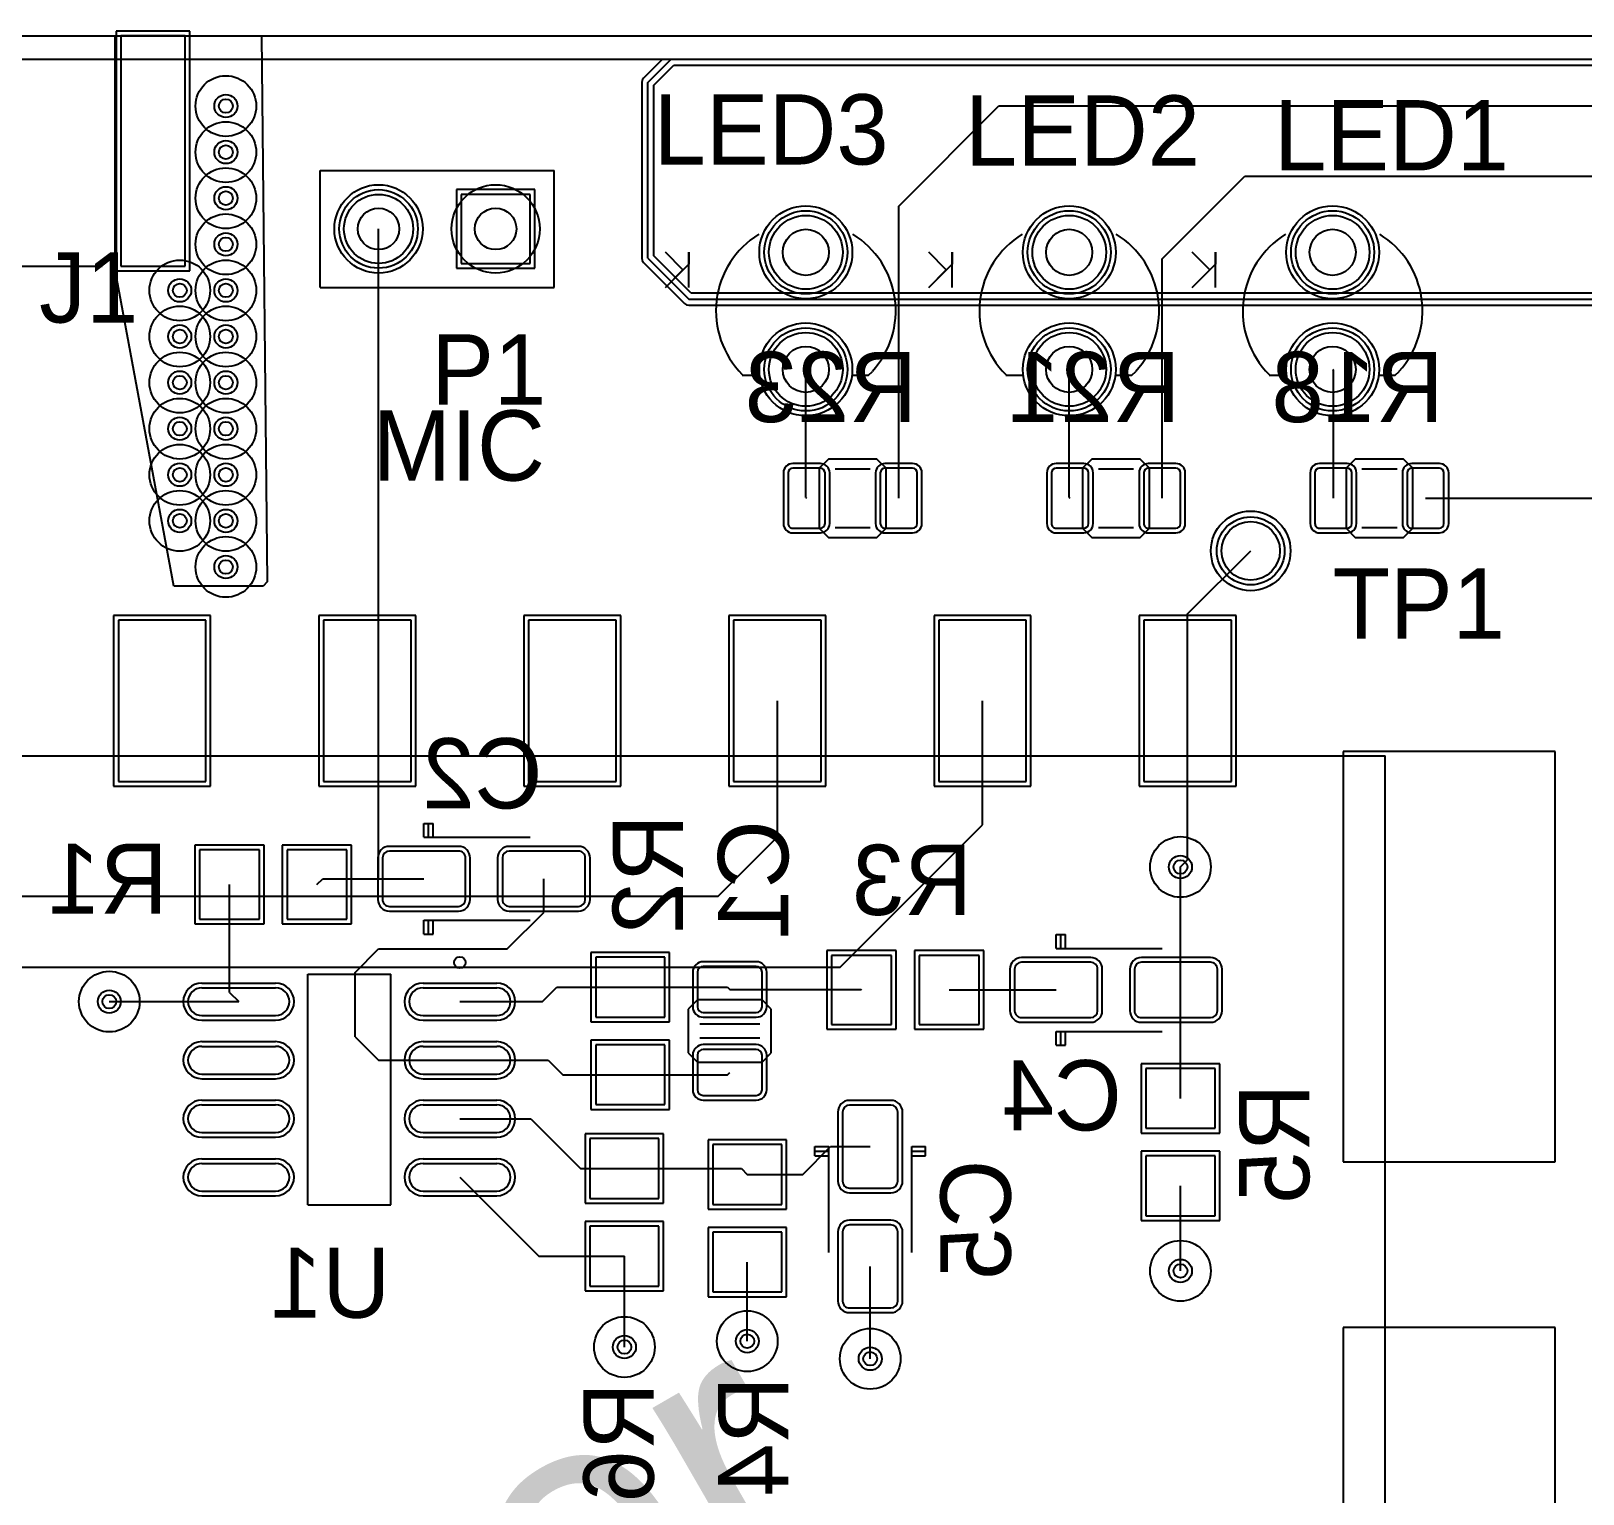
# Model space of a CAD drawing. Header units: millimetres. Extents: x 44.3 to 144.1, y 72.1 to 136.6.
# Drawn here: x 83.77 to 117.45, y 104.89 to 136.63 of the extents above; entities that cross this region are included whole.
import ezdxf

# ---------------------------------------------------------------- set-up
doc = ezdxf.new("R2010")
doc.units = ezdxf.units.MM
for name, color, linetype in [('BottomLayer', 5, 'Continuous'), ('BottomOverlay', 54, 'Continuous'), ('BottomSolder', 6, 'Continuous'), ('InternalPlane1', 76, 'Continuous'), ('InternalPlane2', 16, 'Continuous'), ('PadHoleLayer', 156, 'Continuous'), ('TopLayer', 1, 'Continuous'), ('TopOverlay', 2, 'Continuous'), ('TopSolder', 216, 'Continuous'), ('ViaHoleLayer', 16, 'Continuous')]:
    doc.layers.add(name, color=color, linetype=linetype)

# ---------------------------------------------------------------- blocks, each defined once
blk = doc.blocks.new('ROS_32K145_400L5_V_9')
at = {"layer": 'BottomLayer'}
for p, q in [((-4.95, 0), (-4.95, -5)), ((-3.55, 0), (-4.95, 0)), ((-3.55, -5), (-3.55, 0)), ((3.55, 0), (3.55, -5)), ((4.95, 0), (3.55, 0)), ((4.95, -5), (4.95, 0)), ((-4.95, -5), (-3.55, -5)), ((3.55, -5), (4.95, -5))]:
    blk.add_line(p, q, dxfattribs=at)
at = {"layer": 'BottomSolder'}
for p, q in [((-5.052, 0.102), (-5.052, -5.102)), ((-3.448, 0.102), (-5.052, 0.102)), ((-3.448, -5.102), (-3.448, 0.102)), ((3.448, 0.102), (3.448, -5.102)), ((5.052, 0.102), (3.448, 0.102)), ((5.052, -5.102), (5.052, 0.102)), ((-5.052, -5.102), (-3.448, -5.102)), ((3.448, -5.102), (5.052, -5.102))]:
    blk.add_line(p, q, dxfattribs=at)
at = {"layer": 'TopLayer'}
for p, q in [((-4.95, 0), (-4.95, -5)), ((-3.55, 0), (-4.95, 0)), ((-3.55, -5), (-3.55, 0)), ((-0.5, 0), (-0.5, -5)), ((0.5, 0), (-0.5, 0)), ((0.5, -5), (0.5, 0)), ((3.55, 0), (3.55, -5)), ((4.95, 0), (3.55, 0)), ((4.95, -5), (4.95, 0)), ((-4.95, -5), (-3.55, -5)), ((-0.5, -5), (0.5, -5)), ((3.55, -5), (4.95, -5))]:
    blk.add_line(p, q, dxfattribs=at)
at = {"layer": 'TopOverlay'}
for p, q in [((-3.15, -5), (-0.9, -5)), ((0.9, -5), (3.15, -5))]:
    blk.add_line(p, q, dxfattribs=at)
at = {"layer": 'TopSolder'}
for p, q in [((-5.052, 0.102), (-5.052, -5.102)), ((-3.448, 0.102), (-5.052, 0.102)), ((-3.448, -5.102), (-3.448, 0.102)), ((-0.602, 0.102), (-0.602, -5.102)), ((0.602, 0.102), (-0.602, 0.102)), ((0.602, -5.102), (0.602, 0.102)), ((3.448, 0.102), (3.448, -5.102)), ((5.052, 0.102), (3.448, 0.102)), ((5.052, -5.102), (5.052, 0.102)), ((-5.052, -5.102), (-3.448, -5.102)), ((-0.602, -5.102), (0.602, -5.102)), ((3.448, -5.102), (5.052, -5.102))]:
    blk.add_line(p, q, dxfattribs=at)
blk = doc.blocks.new('T____3___12')
at = {"layer": 'BottomLayer'}
for centre in [(-1.27, 0), (1.27, 0)]:
    blk.add_circle(centre, 0.8, dxfattribs=at)
at = {"layer": 'BottomSolder'}
for centre in [(-1.27, 0), (1.27, 0)]:
    blk.add_circle(centre, 0.902, dxfattribs=at)
at = {"layer": 'InternalPlane1'}
for centre in [(-1.27, 0), (1.27, 0)]:
    blk.add_circle(centre, 1.008, dxfattribs=at)
at = {"layer": 'InternalPlane2'}
blk.add_circle((1.27, 0), 1.008, dxfattribs=at)
at = {"layer": 'PadHoleLayer'}
for centre in [(-1.27, 0), (1.27, 0)]:
    blk.add_circle(centre, 0.5, dxfattribs=at)
at = {"layer": 'TopLayer'}
for centre in [(-1.27, 0), (1.27, 0)]:
    blk.add_circle(centre, 0.8, dxfattribs=at)
at = {"layer": 'TopOverlay'}
for p, q in [((1.397, 1.358), (1.312, 1.443)), ((1.397, 1.016), (1.397, 1.358)), ((1.397, -1.379), (1.397, -1.016)), ((-0.508, -2.54), (-1.27, -2.54)), ((-1.27, -2.54), (-1.016, -2.54)), ((-0.889, -2.667), (-1.27, -3.048)), ((-1.016, -2.54), (-0.508, -3.048)), ((-0.508, -3.048), (-0.889, -2.667))]:
    blk.add_line(p, q, dxfattribs=at)
for start, end in [(47.7264, 148.3925), (211.6075, 315)]:
    blk.add_arc((0, 0), 1.95, start, end, dxfattribs=at)
at = {"layer": 'TopSolder'}
for centre in [(-1.27, 0), (1.27, 0)]:
    blk.add_circle(centre, 0.902, dxfattribs=at)
blk = doc.blocks.new('T____3___13')
at = {"layer": 'BottomLayer'}
for centre in [(-1.27, 0), (1.27, 0)]:
    blk.add_circle(centre, 0.8, dxfattribs=at)
at = {"layer": 'BottomSolder'}
for centre in [(-1.27, 0), (1.27, 0)]:
    blk.add_circle(centre, 0.902, dxfattribs=at)
at = {"layer": 'InternalPlane1'}
for centre in [(-1.27, 0), (1.27, 0)]:
    blk.add_circle(centre, 1.008, dxfattribs=at)
at = {"layer": 'InternalPlane2'}
blk.add_circle((1.27, 0), 1.008, dxfattribs=at)
at = {"layer": 'PadHoleLayer'}
for centre in [(-1.27, 0), (1.27, 0)]:
    blk.add_circle(centre, 0.5, dxfattribs=at)
at = {"layer": 'TopLayer'}
for centre in [(-1.27, 0), (1.27, 0)]:
    blk.add_circle(centre, 0.8, dxfattribs=at)
at = {"layer": 'TopOverlay'}
for p, q in [((1.397, 1.358), (1.312, 1.443)), ((1.397, 1.016), (1.397, 1.358)), ((1.397, -1.379), (1.397, -1.016)), ((-0.508, -2.54), (-1.27, -2.54)), ((-1.27, -2.54), (-1.016, -2.54)), ((-0.889, -2.667), (-1.27, -3.048)), ((-1.016, -2.54), (-0.508, -3.048)), ((-0.508, -3.048), (-0.889, -2.667))]:
    blk.add_line(p, q, dxfattribs=at)
for start, end in [(47.7264, 148.3925), (211.6075, 315)]:
    blk.add_arc((0, 0), 1.95, start, end, dxfattribs=at)
at = {"layer": 'TopSolder'}
for centre in [(-1.27, 0), (1.27, 0)]:
    blk.add_circle(centre, 0.902, dxfattribs=at)
blk = doc.blocks.new('T____3___14')
at = {"layer": 'BottomLayer'}
for centre in [(-1.27, 0), (1.27, 0)]:
    blk.add_circle(centre, 0.8, dxfattribs=at)
at = {"layer": 'BottomSolder'}
for centre in [(-1.27, 0), (1.27, 0)]:
    blk.add_circle(centre, 0.902, dxfattribs=at)
at = {"layer": 'InternalPlane1'}
for centre in [(-1.27, 0), (1.27, 0)]:
    blk.add_circle(centre, 1.008, dxfattribs=at)
at = {"layer": 'InternalPlane2'}
blk.add_circle((1.27, 0), 1.008, dxfattribs=at)
at = {"layer": 'PadHoleLayer'}
for centre in [(-1.27, 0), (1.27, 0)]:
    blk.add_circle(centre, 0.5, dxfattribs=at)
at = {"layer": 'TopLayer'}
for centre in [(-1.27, 0), (1.27, 0)]:
    blk.add_circle(centre, 0.8, dxfattribs=at)
at = {"layer": 'TopOverlay'}
for p, q in [((1.397, 1.358), (1.312, 1.443)), ((1.397, 1.016), (1.397, 1.358)), ((1.397, -1.379), (1.397, -1.016)), ((-0.508, -2.54), (-1.27, -2.54)), ((-1.27, -2.54), (-1.016, -2.54)), ((-0.889, -2.667), (-1.27, -3.048)), ((-1.016, -2.54), (-0.508, -3.048)), ((-0.508, -3.048), (-0.889, -2.667))]:
    blk.add_line(p, q, dxfattribs=at)
for start, end in [(47.7264, 148.3925), (211.6075, 315)]:
    blk.add_arc((0, 0), 1.95, start, end, dxfattribs=at)
at = {"layer": 'TopSolder'}
for centre in [(-1.27, 0), (1.27, 0)]:
    blk.add_circle(centre, 0.902, dxfattribs=at)
blk = doc.blocks.new('HDR1X2_15')
at = {"layer": 'BottomLayer'}
for p, q in [((-0.75, 0.75), (-0.75, -0.75)), ((0.75, 0.75), (-0.75, 0.75)), ((0.75, -0.75), (0.75, 0.75)), ((-0.75, -0.75), (0.75, -0.75))]:
    blk.add_line(p, q, dxfattribs=at)
blk.add_circle((2.54, 0), 0.75, dxfattribs=at)
at = {"layer": 'BottomSolder'}
for p, q in [((-0.852, 0.852), (-0.852, -0.852)), ((0.852, 0.852), (-0.852, 0.852)), ((0.852, -0.852), (0.852, 0.852)), ((-0.852, -0.852), (0.852, -0.852))]:
    blk.add_line(p, q, dxfattribs=at)
blk.add_circle((2.54, 0), 0.852, dxfattribs=at)
at = {"layer": 'InternalPlane1'}
blk.add_circle((2.54, 0), 0.958, dxfattribs=at)
at = {"layer": 'InternalPlane2'}
for centre in [(0, 0), (2.54, 0)]:
    blk.add_circle(centre, 0.958, dxfattribs=at)
at = {"layer": 'PadHoleLayer'}
for centre in [(0, 0), (2.54, 0)]:
    blk.add_circle(centre, 0.45, dxfattribs=at)
at = {"layer": 'TopLayer'}
for p, q in [((-0.75, 0.75), (-0.75, -0.75)), ((0.75, 0.75), (-0.75, 0.75)), ((0.75, -0.75), (0.75, 0.75)), ((-0.75, -0.75), (0.75, -0.75))]:
    blk.add_line(p, q, dxfattribs=at)
blk.add_circle((2.54, 0), 0.75, dxfattribs=at)
at = {"layer": 'TopOverlay'}
for p, q in [((-1.27, 1.27), (-1.27, -1.27)), ((3.81, 1.27), (-1.27, 1.27)), ((3.81, 1.27), (3.81, -1.27)), ((3.81, -1.27), (-1.27, -1.27))]:
    blk.add_line(p, q, dxfattribs=at)
at = {"layer": 'TopSolder'}
for p, q in [((-0.852, 0.852), (-0.852, -0.852)), ((0.852, 0.852), (-0.852, 0.852)), ((0.852, -0.852), (0.852, 0.852)), ((-0.852, -0.852), (0.852, -0.852))]:
    blk.add_line(p, q, dxfattribs=at)
blk.add_circle((2.54, 0), 0.852, dxfattribs=at)
blk = doc.blocks.new('TP_R60_28')
at = {"layer": 'TopLayer'}
blk.add_circle((0, 0), 0.635, dxfattribs=at)
at = {"layer": 'TopOverlay'}
blk.add_circle((0, 0), 0.864, dxfattribs=at)
at = {"layer": 'TopSolder'}
blk.add_circle((0, 0), 0.737, dxfattribs=at)
blk = doc.blocks.new('DRA818_BREAKOUT_31')
at = {"layer": 'TopLayer'}
for p, q in [((-15.075, 12.05), (-15.075, 8.55)), ((-13.175, 12.05), (-15.075, 12.05)), ((-13.175, 8.55), (-13.175, 12.05)), ((-10.625, 12.05), (-10.625, 8.55)), ((-8.725, 12.05), (-10.625, 12.05)), ((-8.725, 8.55), (-8.725, 12.05)), ((-6.175, 12.05), (-6.175, 8.55)), ((-4.275, 12.05), (-6.175, 12.05)), ((-4.275, 8.55), (-4.275, 12.05)), ((-1.725, 12.05), (-1.725, 8.55)), ((0.175, 12.05), (-1.725, 12.05)), ((0.175, 8.55), (0.175, 12.05)), ((2.725, 12.05), (2.725, 8.55)), ((4.625, 12.05), (2.725, 12.05)), ((4.625, 8.55), (4.625, 12.05)), ((7.175, 12.05), (7.175, 8.55)), ((9.075, 12.05), (7.175, 12.05)), ((9.075, 8.55), (9.075, 12.05)), ((11.625, 12.05), (11.625, 8.55)), ((13.525, 12.05), (11.625, 12.05)), ((13.525, 8.55), (13.525, 12.05)), ((-22.1, 9.2), (-22.1, 2.5)), ((-17.5, 9.2), (-22.1, 9.2)), ((-17.5, 2.5), (-17.5, 9.2)), ((-15.075, 8.55), (-13.175, 8.55)), ((-10.625, 8.55), (-8.725, 8.55)), ((-6.175, 8.55), (-4.275, 8.55)), ((-1.725, 8.55), (0.175, 8.55)), ((2.725, 8.55), (4.625, 8.55)), ((7.175, 8.55), (9.075, 8.55)), ((11.625, 8.55), (13.525, 8.55)), ((19.95, 7.449), (16.45, 7.449)), ((16.45, 7.449), (16.45, 5.549)), ((19.95, 5.549), (19.95, 7.449)), ((16.45, 5.549), (19.95, 5.549)), ((19.95, 2.85), (16.45, 2.85)), ((16.45, 2.85), (16.45, 0.95)), ((19.95, 0.95), (19.95, 2.85)), ((-22.1, 2.5), (-17.5, 2.5)), ((16.45, 0.95), (19.95, 0.95)), ((-22.1, -1.1), (-22.1, -10)), ((-17.5, -1.1), (-22.1, -1.1)), ((-17.5, -10), (-17.5, -1.1)), ((19.95, -1.751), (16.45, -1.751)), ((16.45, -1.751), (16.45, -3.651)), ((19.95, -3.651), (19.95, -1.751)), ((16.45, -3.651), (19.95, -3.651)), ((19.95, -6.351), (16.45, -6.351)), ((16.45, -6.351), (16.45, -8.251)), ((19.95, -8.251), (19.95, -6.351)), ((16.45, -8.251), (19.95, -8.251)), ((-15.075, -9.35), (-15.075, -12.85)), ((-13.175, -9.35), (-15.075, -9.35)), ((-13.175, -12.85), (-13.175, -9.35)), ((-10.625, -9.35), (-10.625, -12.85)), ((-8.725, -9.35), (-10.625, -9.35)), ((-8.725, -12.85), (-8.725, -9.35)), ((-6.175, -9.35), (-6.175, -12.85)), ((-4.275, -9.35), (-6.175, -9.35)), ((-4.275, -12.85), (-4.275, -9.35)), ((-1.725, -9.35), (-1.725, -12.85)), ((0.175, -9.35), (-1.725, -9.35)), ((0.175, -12.85), (0.175, -9.35)), ((2.725, -9.35), (2.725, -12.85)), ((4.625, -9.35), (2.725, -9.35)), ((4.625, -12.85), (4.625, -9.35)), ((7.175, -9.35), (7.175, -12.85)), ((9.075, -9.35), (7.175, -9.35)), ((9.075, -12.85), (9.075, -9.35)), ((11.625, -9.35), (11.625, -12.85)), ((13.525, -9.35), (11.625, -9.35)), ((13.525, -12.85), (13.525, -9.35)), ((-22.1, -10), (-17.5, -10)), ((-15.075, -12.85), (-13.175, -12.85)), ((-10.625, -12.85), (-8.725, -12.85)), ((-6.175, -12.85), (-4.275, -12.85)), ((-1.725, -12.85), (0.175, -12.85)), ((2.725, -12.85), (4.625, -12.85)), ((7.175, -12.85), (9.075, -12.85)), ((11.625, -12.85), (13.525, -12.85))]:
    blk.add_line(p, q, dxfattribs=at)
at = {"layer": 'TopOverlay'}
for p, q in [((-18.415, 9.144), (-18.415, -9.906)), ((17.145, 9.144), (-18.415, 9.144)), ((17.145, 9.144), (17.145, -9.906)), ((17.145, -9.906), (-18.415, -9.906))]:
    blk.add_line(p, q, dxfattribs=at)
blk.add_circle((-17.2, 11.6), 0.764, dxfattribs=at)
at = {"layer": 'TopSolder'}
for p, q in [((-15.177, 12.152), (-15.177, 8.448)), ((-13.073, 12.152), (-15.177, 12.152)), ((-13.073, 8.448), (-13.073, 12.152)), ((-10.727, 12.152), (-10.727, 8.448)), ((-8.623, 12.152), (-10.727, 12.152)), ((-8.623, 8.448), (-8.623, 12.152)), ((-6.277, 12.152), (-6.277, 8.448)), ((-4.173, 12.152), (-6.277, 12.152)), ((-4.173, 8.448), (-4.173, 12.152)), ((-1.827, 12.152), (-1.827, 8.448)), ((0.277, 12.152), (-1.827, 12.152)), ((0.277, 8.448), (0.277, 12.152)), ((2.623, 12.152), (2.623, 8.448)), ((4.727, 12.152), (2.623, 12.152)), ((4.727, 8.448), (4.727, 12.152)), ((7.073, 12.152), (7.073, 8.448)), ((9.177, 12.152), (7.073, 12.152)), ((9.177, 8.448), (9.177, 12.152)), ((11.523, 12.152), (11.523, 8.448)), ((13.627, 12.152), (11.523, 12.152)), ((13.627, 8.448), (13.627, 12.152)), ((-15.177, 8.448), (-13.073, 8.448)), ((-10.727, 8.448), (-8.623, 8.448)), ((-6.277, 8.448), (-4.173, 8.448)), ((-1.827, 8.448), (0.277, 8.448)), ((2.623, 8.448), (4.727, 8.448)), ((7.073, 8.448), (9.177, 8.448)), ((11.523, 8.448), (13.627, 8.448)), ((20.052, 7.551), (16.348, 7.551)), ((16.348, 7.551), (16.348, 5.447)), ((20.052, 5.447), (20.052, 7.551)), ((16.348, 5.447), (20.052, 5.447)), ((20.052, 2.952), (16.348, 2.952)), ((16.348, 2.952), (16.348, 0.848)), ((20.052, 0.848), (20.052, 2.952)), ((16.348, 0.848), (20.052, 0.848)), ((20.052, -1.649), (16.348, -1.649)), ((16.348, -1.649), (16.348, -3.753)), ((20.052, -3.753), (20.052, -1.649)), ((16.348, -3.753), (20.052, -3.753)), ((20.052, -6.249), (16.348, -6.249)), ((16.348, -6.249), (16.348, -8.353)), ((20.052, -8.353), (20.052, -6.249)), ((16.348, -8.353), (20.052, -8.353)), ((-15.177, -9.248), (-15.177, -12.952)), ((-13.073, -9.248), (-15.177, -9.248)), ((-13.073, -12.952), (-13.073, -9.248)), ((-10.727, -9.248), (-10.727, -12.952)), ((-8.623, -9.248), (-10.727, -9.248)), ((-8.623, -12.952), (-8.623, -9.248)), ((-6.277, -9.248), (-6.277, -12.952)), ((-4.173, -9.248), (-6.277, -9.248)), ((-4.173, -12.952), (-4.173, -9.248)), ((-1.827, -9.248), (-1.827, -12.952)), ((0.277, -9.248), (-1.827, -9.248)), ((0.277, -12.952), (0.277, -9.248)), ((2.623, -9.248), (2.623, -12.952)), ((4.727, -9.248), (2.623, -9.248)), ((4.727, -12.952), (4.727, -9.248)), ((7.073, -9.248), (7.073, -12.952)), ((9.177, -9.248), (7.073, -9.248)), ((9.177, -12.952), (9.177, -9.248)), ((11.523, -9.248), (11.523, -12.952)), ((13.627, -9.248), (11.523, -9.248)), ((13.627, -12.952), (13.627, -9.248)), ((-15.177, -12.952), (-13.073, -12.952)), ((-10.727, -12.952), (-8.623, -12.952)), ((-6.277, -12.952), (-4.173, -12.952)), ((-1.827, -12.952), (0.277, -12.952)), ((2.623, -12.952), (4.727, -12.952)), ((7.073, -12.952), (9.177, -12.952)), ((11.523, -12.952), (13.627, -12.952))]:
    blk.add_line(p, q, dxfattribs=at)
blk = doc.blocks.new('CAPC2012X135N_B_35')
at = {"layer": 'BottomLayer'}
for p, q in [((-0.525, 0.7), (-1.275, 0.7)), ((-0.475, 0.9), (-0.675, 0.7)), ((-0.675, 0.7), (-0.675, -0.7)), ((0.475, 0.9), (-0.475, 0.9)), ((0.675, 0.7), (0.475, 0.9)), ((1.275, 0.7), (0.525, 0.7)), ((0.675, -0.7), (0.675, 0.7)), ((-1.4, 0.575), (-1.4, -0.575)), ((-0.4, -0.575), (-0.4, 0.575)), ((0.4, 0.575), (0.4, -0.575)), ((1.4, -0.575), (1.4, 0.575)), ((-1.275, -0.7), (-0.525, -0.7)), ((-0.675, -0.7), (-0.475, -0.9)), ((-0.475, -0.9), (0.475, -0.9)), ((0.475, -0.9), (0.675, -0.7)), ((0.525, -0.7), (1.275, -0.7))]:
    blk.add_line(p, q, dxfattribs=at)
for centre, start, end in [((-1.275, 0.575), 90, 180), ((-0.525, 0.575), 0, 90), ((0.525, 0.575), 90, 180), ((1.275, 0.575), 0, 90), ((-1.275, -0.575), 180, 270), ((-0.525, -0.575), 270, 0), ((0.525, -0.575), 180, 270), ((1.275, -0.575), 270, 0)]:
    blk.add_arc(centre, 0.125, start, end, dxfattribs=at)
at = {"layer": 'BottomOverlay'}
for p, q in [((-0.15, 0.651), (-0.15, -0.651)), ((0.15, 0.651), (0.15, -0.651))]:
    blk.add_line(p, q, dxfattribs=at)
at = {"layer": 'BottomSolder'}
for p, q in [((-0.525, 0.802), (-1.275, 0.802)), ((1.275, 0.802), (0.525, 0.802)), ((-1.502, 0.575), (-1.502, -0.575)), ((-0.298, -0.575), (-0.298, 0.575)), ((0.298, 0.575), (0.298, -0.575)), ((1.502, -0.575), (1.502, 0.575)), ((-1.275, -0.802), (-0.525, -0.802)), ((0.525, -0.802), (1.275, -0.802))]:
    blk.add_line(p, q, dxfattribs=at)
for centre, start, end in [((-1.275, 0.575), 90, 180), ((-0.525, 0.575), 0, 90), ((0.525, 0.575), 90, 180), ((1.275, 0.575), 0, 90), ((-1.275, -0.575), 180, 270), ((-0.525, -0.575), 270, 0), ((0.525, -0.575), 180, 270), ((1.275, -0.575), 270, 0)]:
    blk.add_arc(centre, 0.227, start, end, dxfattribs=at)
blk = doc.blocks.new('CAPMP3216X180N_B_36')
at = {"layer": 'BottomLayer'}
for p, q in [((-2.2, 0.45), (-2.2, -0.45)), ((-0.55, 0.6), (-2.05, 0.6)), ((-0.4, -0.45), (-0.4, 0.45)), ((0.4, 0.45), (0.4, -0.45)), ((2.05, 0.6), (0.55, 0.6)), ((2.2, -0.45), (2.2, 0.45)), ((-2.05, -0.6), (-0.55, -0.6)), ((0.55, -0.6), (2.05, -0.6))]:
    blk.add_line(p, q, dxfattribs=at)
for centre, start, end in [((-2.05, 0.45), 90, 180), ((-0.55, 0.45), 360, 90), ((0.55, 0.45), 90, 180), ((2.05, 0.45), 360, 90), ((-2.05, -0.45), 180, 270), ((-0.55, -0.45), 270, 360), ((0.55, -0.45), 180, 270), ((2.05, -0.45), 270, 360)]:
    blk.add_arc(centre, 0.15, start, end, dxfattribs=at)
at = {"layer": 'BottomOverlay'}
for p, q in [((-1.3, 1.2), (-1.1, 1.2)), ((-1.3, 0.9), (-1.3, 1.2)), ((-1.2, 0.9), (-1.2, 1.2)), ((-1.1, 0.9), (-1.1, 1.2)), ((-1.3, 0.9), (1, 0.9)), ((-1.3, -0.9), (1, -0.9)), ((-1.3, -1.2), (-1.3, -0.9)), ((-1.2, -1.2), (-1.2, -0.9)), ((-1.1, -1.2), (-1.1, -0.9)), ((-1.3, -1.2), (-1.1, -1.2))]:
    blk.add_line(p, q, dxfattribs=at)
at = {"layer": 'BottomSolder'}
for p, q in [((-0.55, 0.702), (-2.05, 0.702)), ((2.05, 0.702), (0.55, 0.702)), ((-2.302, 0.45), (-2.302, -0.45)), ((-0.298, -0.45), (-0.298, 0.45)), ((0.298, 0.45), (0.298, -0.45)), ((2.302, -0.45), (2.302, 0.45)), ((-2.05, -0.702), (-0.55, -0.702)), ((0.55, -0.702), (2.05, -0.702))]:
    blk.add_line(p, q, dxfattribs=at)
for centre, start, end in [((-2.05, 0.45), 90, 180), ((-0.55, 0.45), 360, 90), ((0.55, 0.45), 90, 180), ((2.05, 0.45), 360, 90), ((-2.05, -0.45), 180, 270), ((-0.55, -0.45), 270, 360), ((0.55, -0.45), 180, 270), ((2.05, -0.45), 270, 360)]:
    blk.add_arc(centre, 0.252, start, end, dxfattribs=at)
blk = doc.blocks.new('CAPMP3216X180N_B_38')
at = {"layer": 'BottomLayer'}
for p, q in [((-2.2, 0.45), (-2.2, -0.45)), ((-0.55, 0.6), (-2.05, 0.6)), ((-0.4, -0.45), (-0.4, 0.45)), ((0.4, 0.45), (0.4, -0.45)), ((2.05, 0.6), (0.55, 0.6)), ((2.2, -0.45), (2.2, 0.45)), ((-2.05, -0.6), (-0.55, -0.6)), ((0.55, -0.6), (2.05, -0.6))]:
    blk.add_line(p, q, dxfattribs=at)
for centre, start, end in [((-2.05, 0.45), 90, 180), ((-0.55, 0.45), 360, 90), ((0.55, 0.45), 90, 180), ((2.05, 0.45), 360, 90), ((-2.05, -0.45), 180, 270), ((-0.55, -0.45), 270, 360), ((0.55, -0.45), 180, 270), ((2.05, -0.45), 270, 360)]:
    blk.add_arc(centre, 0.15, start, end, dxfattribs=at)
at = {"layer": 'BottomOverlay'}
for p, q in [((-1.3, 1.2), (-1.1, 1.2)), ((-1.3, 0.9), (-1.3, 1.2)), ((-1.2, 0.9), (-1.2, 1.2)), ((-1.1, 0.9), (-1.1, 1.2)), ((-1.3, 0.9), (1, 0.9)), ((-1.3, -0.9), (1, -0.9)), ((-1.3, -1.2), (-1.3, -0.9)), ((-1.2, -1.2), (-1.2, -0.9)), ((-1.1, -1.2), (-1.1, -0.9)), ((-1.3, -1.2), (-1.1, -1.2))]:
    blk.add_line(p, q, dxfattribs=at)
at = {"layer": 'BottomSolder'}
for p, q in [((-0.55, 0.702), (-2.05, 0.702)), ((2.05, 0.702), (0.55, 0.702)), ((-2.302, 0.45), (-2.302, -0.45)), ((-0.298, -0.45), (-0.298, 0.45)), ((0.298, 0.45), (0.298, -0.45)), ((2.302, -0.45), (2.302, 0.45)), ((-2.05, -0.702), (-0.55, -0.702)), ((0.55, -0.702), (2.05, -0.702))]:
    blk.add_line(p, q, dxfattribs=at)
for centre, start, end in [((-2.05, 0.45), 90, 180), ((-0.55, 0.45), 360, 90), ((0.55, 0.45), 90, 180), ((2.05, 0.45), 360, 90), ((-2.05, -0.45), 180, 270), ((-0.55, -0.45), 270, 360), ((0.55, -0.45), 180, 270), ((2.05, -0.45), 270, 360)]:
    blk.add_arc(centre, 0.252, start, end, dxfattribs=at)
blk = doc.blocks.new('CAPMP3216X180N_B_39')
at = {"layer": 'BottomLayer'}
for p, q in [((-2.2, 0.45), (-2.2, -0.45)), ((-0.55, 0.6), (-2.05, 0.6)), ((-0.4, -0.45), (-0.4, 0.45)), ((0.4, 0.45), (0.4, -0.45)), ((2.05, 0.6), (0.55, 0.6)), ((2.2, -0.45), (2.2, 0.45)), ((-2.05, -0.6), (-0.55, -0.6)), ((0.55, -0.6), (2.05, -0.6))]:
    blk.add_line(p, q, dxfattribs=at)
for centre, start, end in [((-2.05, 0.45), 90, 180), ((-0.55, 0.45), 0, 90), ((0.55, 0.45), 90, 180), ((2.05, 0.45), 0, 90), ((-2.05, -0.45), 180, 270), ((-0.55, -0.45), 270, 0), ((0.55, -0.45), 180, 270), ((2.05, -0.45), 270, 0)]:
    blk.add_arc(centre, 0.15, start, end, dxfattribs=at)
at = {"layer": 'BottomOverlay'}
for p, q in [((-1.1, 1.2), (-1.3, 1.2)), ((-1.3, 0.9), (-1.3, 1.2)), ((-1.2, 0.9), (-1.2, 1.2)), ((-1.1, 0.9), (-1.1, 1.2)), ((1, 0.9), (-1.3, 0.9)), ((1, -0.9), (-1.3, -0.9)), ((-1.3, -1.2), (-1.3, -0.9)), ((-1.2, -1.2), (-1.2, -0.9)), ((-1.1, -1.2), (-1.1, -0.9)), ((-1.1, -1.2), (-1.3, -1.2))]:
    blk.add_line(p, q, dxfattribs=at)
at = {"layer": 'BottomSolder'}
for p, q in [((-0.55, 0.702), (-2.05, 0.702)), ((2.05, 0.702), (0.55, 0.702)), ((-2.302, 0.45), (-2.302, -0.45)), ((-0.298, -0.45), (-0.298, 0.45)), ((0.298, 0.45), (0.298, -0.45)), ((2.302, -0.45), (2.302, 0.45)), ((-2.05, -0.702), (-0.55, -0.702)), ((0.55, -0.702), (2.05, -0.702))]:
    blk.add_line(p, q, dxfattribs=at)
for centre, start, end in [((-2.05, 0.45), 90, 180), ((-0.55, 0.45), 0, 90), ((0.55, 0.45), 90, 180), ((2.05, 0.45), 0, 90), ((-2.05, -0.45), 180, 270), ((-0.55, -0.45), 270, 0), ((0.55, -0.45), 180, 270), ((2.05, -0.45), 270, 0)]:
    blk.add_arc(centre, 0.252, start, end, dxfattribs=at)
blk = doc.blocks.new('ERA_0805_B_44')
at = {"layer": 'BottomLayer'}
for p, q in [((-0.3, 0.75), (-1.6, 0.75)), ((-1.6, 0.75), (-1.6, -0.75)), ((-0.3, -0.75), (-0.3, 0.75)), ((1.6, 0.75), (0.3, 0.75)), ((0.3, 0.75), (0.3, -0.75)), ((1.6, -0.75), (1.6, 0.75)), ((-1.6, -0.75), (-0.3, -0.75)), ((0.3, -0.75), (1.6, -0.75))]:
    blk.add_line(p, q, dxfattribs=at)
at = {"layer": 'BottomSolder'}
for p, q in [((-0.198, 0.852), (-1.702, 0.852)), ((-1.702, 0.852), (-1.702, -0.852)), ((-0.198, -0.852), (-0.198, 0.852)), ((1.702, 0.852), (0.198, 0.852)), ((0.198, 0.852), (0.198, -0.852)), ((1.702, -0.852), (1.702, 0.852)), ((-1.702, -0.852), (-0.198, -0.852)), ((0.198, -0.852), (1.702, -0.852))]:
    blk.add_line(p, q, dxfattribs=at)
blk = doc.blocks.new('ERA_0805_B_45')
at = {"layer": 'BottomLayer'}
for p, q in [((-0.3, 0.75), (-1.6, 0.75)), ((-1.6, 0.75), (-1.6, -0.75)), ((-0.3, -0.75), (-0.3, 0.75)), ((1.6, 0.75), (0.3, 0.75)), ((0.3, 0.75), (0.3, -0.75)), ((1.6, -0.75), (1.6, 0.75)), ((-1.6, -0.75), (-0.3, -0.75)), ((0.3, -0.75), (1.6, -0.75))]:
    blk.add_line(p, q, dxfattribs=at)
at = {"layer": 'BottomSolder'}
for p, q in [((-0.198, 0.852), (-1.702, 0.852)), ((-1.702, 0.852), (-1.702, -0.852)), ((-0.198, -0.852), (-0.198, 0.852)), ((1.702, 0.852), (0.198, 0.852)), ((0.198, 0.852), (0.198, -0.852)), ((1.702, -0.852), (1.702, 0.852)), ((-1.702, -0.852), (-0.198, -0.852)), ((0.198, -0.852), (1.702, -0.852))]:
    blk.add_line(p, q, dxfattribs=at)
blk = doc.blocks.new('ERA_0805_B_46')
at = {"layer": 'BottomLayer'}
for p, q in [((-0.3, 0.75), (-1.6, 0.75)), ((-1.6, 0.75), (-1.6, -0.75)), ((-0.3, -0.75), (-0.3, 0.75)), ((1.6, 0.75), (0.3, 0.75)), ((0.3, 0.75), (0.3, -0.75)), ((1.6, -0.75), (1.6, 0.75)), ((-1.6, -0.75), (-0.3, -0.75)), ((0.3, -0.75), (1.6, -0.75))]:
    blk.add_line(p, q, dxfattribs=at)
at = {"layer": 'BottomSolder'}
for p, q in [((-0.198, 0.852), (-1.702, 0.852)), ((-1.702, 0.852), (-1.702, -0.852)), ((-0.198, -0.852), (-0.198, 0.852)), ((1.702, 0.852), (0.198, 0.852)), ((0.198, 0.852), (0.198, -0.852)), ((1.702, -0.852), (1.702, 0.852)), ((-1.702, -0.852), (-0.198, -0.852)), ((0.198, -0.852), (1.702, -0.852))]:
    blk.add_line(p, q, dxfattribs=at)
blk = doc.blocks.new('ERA_0805_B_47')
at = {"layer": 'BottomLayer'}
for p, q in [((-0.3, 0.75), (-1.6, 0.75)), ((-1.6, 0.75), (-1.6, -0.75)), ((-0.3, -0.75), (-0.3, 0.75)), ((1.6, 0.75), (0.3, 0.75)), ((0.3, 0.75), (0.3, -0.75)), ((1.6, -0.75), (1.6, 0.75)), ((-1.6, -0.75), (-0.3, -0.75)), ((0.3, -0.75), (1.6, -0.75))]:
    blk.add_line(p, q, dxfattribs=at)
at = {"layer": 'BottomSolder'}
for p, q in [((-0.198, 0.852), (-1.702, 0.852)), ((-1.702, 0.852), (-1.702, -0.852)), ((-0.198, -0.852), (-0.198, 0.852)), ((1.702, 0.852), (0.198, 0.852)), ((0.198, 0.852), (0.198, -0.852)), ((1.702, -0.852), (1.702, 0.852)), ((-1.702, -0.852), (-0.198, -0.852)), ((0.198, -0.852), (1.702, -0.852))]:
    blk.add_line(p, q, dxfattribs=at)
blk = doc.blocks.new('6_0805_B_48')
at = {"layer": 'BottomLayer'}
for p, q in [((-0.3, 0.75), (-1.6, 0.75)), ((-1.6, 0.75), (-1.6, -0.75)), ((-0.3, -0.75), (-0.3, 0.75)), ((1.6, 0.75), (0.3, 0.75)), ((0.3, 0.75), (0.3, -0.75)), ((1.6, -0.75), (1.6, 0.75)), ((-1.6, -0.75), (-0.3, -0.75)), ((0.3, -0.75), (1.6, -0.75))]:
    blk.add_line(p, q, dxfattribs=at)
at = {"layer": 'BottomSolder'}
for p, q in [((-0.198, 0.852), (-1.702, 0.852)), ((-1.702, 0.852), (-1.702, -0.852)), ((-0.198, -0.852), (-0.198, 0.852)), ((1.702, 0.852), (0.198, 0.852)), ((0.198, 0.852), (0.198, -0.852)), ((1.702, -0.852), (1.702, 0.852)), ((-1.702, -0.852), (-0.198, -0.852)), ((0.198, -0.852), (1.702, -0.852))]:
    blk.add_line(p, q, dxfattribs=at)
blk = doc.blocks.new('ERA_0805_B_49')
at = {"layer": 'BottomLayer'}
for p, q in [((-0.3, 0.75), (-1.6, 0.75)), ((-1.6, 0.75), (-1.6, -0.75)), ((-0.3, -0.75), (-0.3, 0.75)), ((1.6, 0.75), (0.3, 0.75)), ((0.3, 0.75), (0.3, -0.75)), ((1.6, -0.75), (1.6, 0.75)), ((-1.6, -0.75), (-0.3, -0.75)), ((0.3, -0.75), (1.6, -0.75))]:
    blk.add_line(p, q, dxfattribs=at)
at = {"layer": 'BottomSolder'}
for p, q in [((-0.198, 0.852), (-1.702, 0.852)), ((-1.702, 0.852), (-1.702, -0.852)), ((-0.198, -0.852), (-0.198, 0.852)), ((1.702, 0.852), (0.198, 0.852)), ((0.198, 0.852), (0.198, -0.852)), ((1.702, -0.852), (1.702, 0.852)), ((-1.702, -0.852), (-0.198, -0.852)), ((0.198, -0.852), (1.702, -0.852))]:
    blk.add_line(p, q, dxfattribs=at)
blk = doc.blocks.new('RESC2012X70N_B_54')
at = {"layer": 'BottomLayer'}
for p, q in [((-0.525, 0.85), (-0.725, 0.65)), ((0.525, 0.85), (-0.525, 0.85)), ((0.725, 0.65), (0.525, 0.85)), ((-1.4, 0.55), (-1.4, -0.55)), ((-0.7, 0.65), (-1.3, 0.65)), ((-0.725, 0.65), (-0.725, -0.65)), ((-0.6, -0.55), (-0.6, 0.55)), ((0.6, 0.55), (0.6, -0.55)), ((1.3, 0.65), (0.7, 0.65)), ((0.725, -0.65), (0.725, 0.65)), ((1.4, -0.55), (1.4, 0.55)), ((-1.3, -0.65), (-0.7, -0.65)), ((-0.725, -0.65), (-0.525, -0.85)), ((0.525, -0.85), (0.725, -0.65)), ((0.7, -0.65), (1.3, -0.65)), ((-0.525, -0.85), (0.525, -0.85))]:
    blk.add_line(p, q, dxfattribs=at)
for centre, start, end in [((-1.3, 0.55), 90, 180), ((-0.7, 0.55), 0, 90), ((0.7, 0.55), 90, 180), ((1.3, 0.55), 0, 90), ((-1.3, -0.55), 180, 270), ((-0.7, -0.55), 270, 0), ((0.7, -0.55), 180, 270), ((1.3, -0.55), 270, 0)]:
    blk.add_arc(centre, 0.1, start, end, dxfattribs=at)
at = {"layer": 'BottomOverlay'}
for p, q in [((-0.381, 0.635), (0.381, 0.635)), ((-0.381, -0.635), (0.381, -0.635))]:
    blk.add_line(p, q, dxfattribs=at)
at = {"layer": 'BottomSolder'}
for p, q in [((-0.7, 0.752), (-1.3, 0.752)), ((1.3, 0.752), (0.7, 0.752)), ((-1.502, 0.55), (-1.502, -0.55)), ((-0.498, -0.55), (-0.498, 0.55)), ((0.498, 0.55), (0.498, -0.55)), ((1.502, -0.55), (1.502, 0.55)), ((-1.3, -0.752), (-0.7, -0.752)), ((0.7, -0.752), (1.3, -0.752))]:
    blk.add_line(p, q, dxfattribs=at)
for centre, start, end in [((-1.3, 0.55), 90, 180), ((-0.7, 0.55), 0, 90), ((0.7, 0.55), 90, 180), ((1.3, 0.55), 0, 90), ((-1.3, -0.55), 180, 270), ((-0.7, -0.55), 270, 0), ((0.7, -0.55), 180, 270), ((1.3, -0.55), 270, 0)]:
    blk.add_arc(centre, 0.202, start, end, dxfattribs=at)
blk = doc.blocks.new('RESC2012X70N_B_55')
at = {"layer": 'BottomLayer'}
for p, q in [((-0.525, 0.85), (-0.725, 0.65)), ((0.525, 0.85), (-0.525, 0.85)), ((0.725, 0.65), (0.525, 0.85)), ((-1.4, 0.55), (-1.4, -0.55)), ((-0.7, 0.65), (-1.3, 0.65)), ((-0.725, 0.65), (-0.725, -0.65)), ((-0.6, -0.55), (-0.6, 0.55)), ((0.6, 0.55), (0.6, -0.55)), ((1.3, 0.65), (0.7, 0.65)), ((0.725, -0.65), (0.725, 0.65)), ((1.4, -0.55), (1.4, 0.55)), ((-1.3, -0.65), (-0.7, -0.65)), ((-0.725, -0.65), (-0.525, -0.85)), ((0.525, -0.85), (0.725, -0.65)), ((0.7, -0.65), (1.3, -0.65)), ((-0.525, -0.85), (0.525, -0.85))]:
    blk.add_line(p, q, dxfattribs=at)
for centre, start, end in [((-1.3, 0.55), 90, 180), ((-0.7, 0.55), 0, 90), ((0.7, 0.55), 90, 180), ((1.3, 0.55), 0, 90), ((-1.3, -0.55), 180, 270), ((-0.7, -0.55), 270, 0), ((0.7, -0.55), 180, 270), ((1.3, -0.55), 270, 0)]:
    blk.add_arc(centre, 0.1, start, end, dxfattribs=at)
at = {"layer": 'BottomOverlay'}
for p, q in [((-0.381, 0.635), (0.381, 0.635)), ((-0.381, -0.635), (0.381, -0.635))]:
    blk.add_line(p, q, dxfattribs=at)
at = {"layer": 'BottomSolder'}
for p, q in [((-0.7, 0.752), (-1.3, 0.752)), ((1.3, 0.752), (0.7, 0.752)), ((-1.502, 0.55), (-1.502, -0.55)), ((-0.498, -0.55), (-0.498, 0.55)), ((0.498, 0.55), (0.498, -0.55)), ((1.502, -0.55), (1.502, 0.55)), ((-1.3, -0.752), (-0.7, -0.752)), ((0.7, -0.752), (1.3, -0.752))]:
    blk.add_line(p, q, dxfattribs=at)
for centre, start, end in [((-1.3, 0.55), 90, 180), ((-0.7, 0.55), 0, 90), ((0.7, 0.55), 90, 180), ((1.3, 0.55), 0, 90), ((-1.3, -0.55), 180, 270), ((-0.7, -0.55), 270, 0), ((0.7, -0.55), 180, 270), ((1.3, -0.55), 270, 0)]:
    blk.add_arc(centre, 0.202, start, end, dxfattribs=at)
blk = doc.blocks.new('RESC2012X70N_B_56')
at = {"layer": 'BottomLayer'}
for p, q in [((-0.525, 0.85), (-0.725, 0.65)), ((0.525, 0.85), (-0.525, 0.85)), ((0.725, 0.65), (0.525, 0.85)), ((-1.4, 0.55), (-1.4, -0.55)), ((-0.7, 0.65), (-1.3, 0.65)), ((-0.725, 0.65), (-0.725, -0.65)), ((-0.6, -0.55), (-0.6, 0.55)), ((0.6, 0.55), (0.6, -0.55)), ((1.3, 0.65), (0.7, 0.65)), ((0.725, -0.65), (0.725, 0.65)), ((1.4, -0.55), (1.4, 0.55)), ((-1.3, -0.65), (-0.7, -0.65)), ((-0.725, -0.65), (-0.525, -0.85)), ((0.525, -0.85), (0.725, -0.65)), ((0.7, -0.65), (1.3, -0.65)), ((-0.525, -0.85), (0.525, -0.85))]:
    blk.add_line(p, q, dxfattribs=at)
for centre, start, end in [((-1.3, 0.55), 90, 180), ((-0.7, 0.55), 0, 90), ((0.7, 0.55), 90, 180), ((1.3, 0.55), 0, 90), ((-1.3, -0.55), 180, 270), ((-0.7, -0.55), 270, 0), ((0.7, -0.55), 180, 270), ((1.3, -0.55), 270, 0)]:
    blk.add_arc(centre, 0.1, start, end, dxfattribs=at)
at = {"layer": 'BottomOverlay'}
for p, q in [((-0.381, 0.635), (0.381, 0.635)), ((-0.381, -0.635), (0.381, -0.635))]:
    blk.add_line(p, q, dxfattribs=at)
at = {"layer": 'BottomSolder'}
for p, q in [((-0.7, 0.752), (-1.3, 0.752)), ((1.3, 0.752), (0.7, 0.752)), ((-1.502, 0.55), (-1.502, -0.55)), ((-0.498, -0.55), (-0.498, 0.55)), ((0.498, 0.55), (0.498, -0.55)), ((1.502, -0.55), (1.502, 0.55)), ((-1.3, -0.752), (-0.7, -0.752)), ((0.7, -0.752), (1.3, -0.752))]:
    blk.add_line(p, q, dxfattribs=at)
for centre, start, end in [((-1.3, 0.55), 90, 180), ((-0.7, 0.55), 0, 90), ((0.7, 0.55), 90, 180), ((1.3, 0.55), 0, 90), ((-1.3, -0.55), 180, 270), ((-0.7, -0.55), 270, 0), ((0.7, -0.55), 180, 270), ((1.3, -0.55), 270, 0)]:
    blk.add_arc(centre, 0.202, start, end, dxfattribs=at)
blk = doc.blocks.new('751_02_N_B_57')
at = {"layer": 'BottomLayer'}
for p, q in [((-1.6, 2.205), (-3.2, 2.205)), ((3.2, 2.205), (1.6, 2.205)), ((-1.6, 1.605), (-3.2, 1.605)), ((3.2, 1.605), (1.6, 1.605)), ((-1.6, 0.935), (-3.2, 0.935)), ((3.2, 0.935), (1.6, 0.935)), ((-1.6, 0.335), (-3.2, 0.335)), ((3.2, 0.335), (1.6, 0.335)), ((-1.6, -0.335), (-3.2, -0.335)), ((3.2, -0.335), (1.6, -0.335)), ((-1.6, -0.935), (-3.2, -0.935)), ((3.2, -0.935), (1.6, -0.935)), ((-1.6, -1.605), (-3.2, -1.605)), ((3.2, -1.605), (1.6, -1.605)), ((-1.6, -2.205), (-3.2, -2.205)), ((3.2, -2.205), (1.6, -2.205))]:
    blk.add_line(p, q, dxfattribs=at)
for centre, start, end in [((-3.2, 1.905), 90, 270), ((-1.6, 1.905), 270, 90), ((1.6, 1.905), 90, 270), ((3.2, 1.905), 270, 90), ((-3.2, 0.635), 90, 270), ((-1.6, 0.635), 270, 90), ((1.6, 0.635), 90, 270), ((3.2, 0.635), 270, 90), ((-3.2, -0.635), 90, 270), ((-1.6, -0.635), 270, 90), ((1.6, -0.635), 90, 270), ((3.2, -0.635), 270, 90), ((-3.2, -1.905), 90, 270), ((-1.6, -1.905), 270, 90), ((1.6, -1.905), 90, 270), ((3.2, -1.905), 270, 90)]:
    blk.add_arc(centre, 0.3, start, end, dxfattribs=at)
at = {"layer": 'BottomOverlay'}
for p, q in [((0.9, 2.5), (-0.9, 2.5)), ((-0.9, 2.5), (-0.9, -2.5)), ((0.9, 2.5), (0.9, -2.5)), ((0.9, -2.5), (-0.9, -2.5))]:
    blk.add_line(p, q, dxfattribs=at)
blk.add_circle((-2.4, -2.755), 0.125, dxfattribs=at)
at = {"layer": 'BottomSolder'}
for p, q in [((-1.6, 2.307), (-3.2, 2.307)), ((3.2, 2.307), (1.6, 2.307)), ((-1.6, 1.503), (-3.2, 1.503)), ((3.2, 1.503), (1.6, 1.503)), ((-1.6, 1.037), (-3.2, 1.037)), ((3.2, 1.037), (1.6, 1.037)), ((-1.6, 0.233), (-3.2, 0.233)), ((3.2, 0.233), (1.6, 0.233)), ((-1.6, -0.233), (-3.2, -0.233)), ((3.2, -0.233), (1.6, -0.233)), ((-1.6, -1.037), (-3.2, -1.037)), ((3.2, -1.037), (1.6, -1.037)), ((-1.6, -1.503), (-3.2, -1.503)), ((3.2, -1.503), (1.6, -1.503)), ((-1.6, -2.307), (-3.2, -2.307)), ((3.2, -2.307), (1.6, -2.307))]:
    blk.add_line(p, q, dxfattribs=at)
for centre, start, end in [((-3.2, 1.905), 90, 270), ((-1.6, 1.905), 270, 90), ((1.6, 1.905), 90, 270), ((3.2, 1.905), 270, 90), ((-3.2, 0.635), 90, 270), ((-1.6, 0.635), 270, 90), ((1.6, 0.635), 90, 270), ((3.2, 0.635), 270, 90), ((-3.2, -0.635), 90, 270), ((-1.6, -0.635), 270, 90), ((1.6, -0.635), 90, 270), ((3.2, -0.635), 270, 90), ((-3.2, -1.905), 90, 270), ((-1.6, -1.905), 270, 90), ((1.6, -1.905), 90, 270), ((3.2, -1.905), 270, 90)]:
    blk.add_arc(centre, 0.402, start, end, dxfattribs=at)

msp = doc.modelspace()

# ---------------------------------------------------------------- linework, layer by layer
at = {"layer": 'BottomLayer'}
for p, q in [((102.6, 132.826), (104.775, 135.001)), ((104.775, 135.001), (120.523, 135.001)), ((108.315, 131.683), (110.109, 133.477)), ((110.109, 133.477), (119.888, 133.477)), ((102.6, 126.492), (102.6, 132.826)), ((91.313, 118.237), (91.313, 132.334)), ((108.315, 126.492), (108.315, 131.683)), ((100.584, 126.508), (100.584, 129.286)), ((106.299, 126.508), (106.299, 129.286)), ((112.014, 129.286), (112.03, 129.27)), ((112.03, 126.492), (112.03, 129.27)), ((100.584, 126.508), (100.6, 126.492)), ((106.299, 126.508), (106.315, 126.492)), ((114.03, 126.492), (119.761, 126.492)), ((89.977, 118.11), (90.104, 118.237)), ((90.104, 118.237), (91.313, 118.237)), ((91.313, 118.237), (92.299, 118.237)), ((94.899, 117.505), (94.899, 118.237)), ((108.712, 113.472), (108.712, 118.491)), ((88.077, 115.771), (88.077, 118.11)), ((94.107, 116.713), (94.899, 117.505)), ((90.805, 116.205), (91.313, 116.713)), ((91.313, 116.713), (94.107, 116.713)), ((90.805, 114.808), (90.805, 116.205)), ((94.869, 115.57), (95.184, 115.885)), ((95.184, 115.885), (96.774, 115.885)), ((96.774, 115.885), (98.883, 115.885)), ((98.883, 115.885), (98.933, 115.835)), ((85.471, 115.57), (88.278, 115.57)), ((88.077, 115.771), (88.278, 115.57)), ((93.078, 115.57), (94.869, 115.57)), ((98.933, 115.835), (101.782, 115.835)), ((101.782, 115.835), (101.793, 115.824)), ((103.693, 115.824), (106.015, 115.824)), ((90.805, 114.808), (91.313, 114.3)), ((91.313, 114.3), (93.078, 114.3)), ((93.078, 114.3), (94.996, 114.3)), ((94.996, 114.3), (95.311, 113.985)), ((95.311, 113.985), (96.774, 113.985)), ((96.774, 113.985), (98.883, 113.985)), ((98.883, 113.985), (98.933, 114.035)), ((93.078, 113.03), (94.615, 113.03)), ((94.615, 113.03), (95.697, 111.948)), ((100.518, 111.821), (101.122, 112.425)), ((101.122, 112.425), (101.981, 112.425)), ((95.697, 111.948), (96.647, 111.948)), ((96.647, 111.948), (99.187, 111.948)), ((99.187, 111.948), (99.314, 111.821)), ((99.314, 111.821), (100.518, 111.821)), ((93.078, 111.76), (94.79, 110.048)), ((108.712, 109.728), (108.712, 111.572)), ((94.79, 110.048), (96.647, 110.048)), ((96.647, 108.077), (96.647, 110.048)), ((99.314, 108.204), (99.314, 109.921)), ((101.981, 107.823), (101.981, 109.825))]:
    msp.add_line(p, q, dxfattribs=at)
for centre in [(88, 135), (88, 134), (88, 133), (88, 132), (87, 131), (88, 131), (87, 130), (88, 130), (87, 129), (88, 129), (87, 128), (88, 128), (87, 127), (88, 127), (87, 126), (88, 126), (88, 125), (108.712, 118.491), (85.471, 115.57), (108.712, 109.728), (99.314, 108.204), (96.647, 108.077), (101.981, 107.823)]:
    msp.add_circle(centre, 0.25, dxfattribs=at)
at = {"layer": 'InternalPlane1'}
for p, q in [((44.323, 136.525), (144.145, 136.525)), ((44.833, 136.015), (143.635, 136.015))]:
    msp.add_line(p, q, dxfattribs=at)
for centre in [(108.712, 118.491), (85.471, 115.57), (99.314, 108.204)]:
    msp.add_circle(centre, 0.658, dxfattribs=at)
at = {"layer": 'InternalPlane2'}
for p, q in [((44.323, 136.525), (144.145, 136.525)), ((44.833, 136.015), (97.477, 136.015)), ((97.477, 136.015), (97.063, 135.601)), ((97.155, 135.509), (97.663, 136.017)), ((97.284, 135.455), (97.717, 135.888)), ((97.663, 136.017), (143.632, 136.017)), ((97.717, 135.888), (143.505, 135.888)), ((97.035, 135.559), (97.026, 135.509)), ((97.026, 135.509), (97.026, 131.699)), ((97.063, 135.601), (97.035, 135.559)), ((97.155, 131.699), (97.155, 135.509)), ((97.284, 131.753), (97.284, 135.455)), ((97.026, 131.699), (97.035, 131.649)), ((97.155, 131.699), (98.044, 130.81)), ((98.098, 130.939), (97.284, 131.753)), ((97.035, 131.649), (97.063, 131.607)), ((97.063, 131.607), (97.952, 130.718)), ((97.952, 130.718), (97.994, 130.69)), ((97.994, 130.69), (98.044, 130.681)), ((98.044, 130.81), (129.794, 130.81)), ((98.044, 130.681), (129.74, 130.681)), ((129.794, 130.939), (98.098, 130.939))]:
    msp.add_line(p, q, dxfattribs=at)
for centre in [(88, 135), (88, 134), (88, 133), (88, 132), (87, 131), (88, 131), (87, 130), (88, 130), (87, 129), (88, 129), (87, 128), (88, 128), (87, 127), (88, 127), (87, 126), (88, 126), (88, 125), (108.712, 118.491), (108.712, 109.728), (96.647, 108.077), (101.981, 107.823)]:
    msp.add_circle(centre, 0.658, dxfattribs=at)
at = {"layer": 'TopLayer'}
for p, q in [((85.598, 131.445), (85.598, 136.525)), ((85.598, 136.525), (88.773, 136.525)), ((88.773, 136.525), (88.899, 124.677)), ((86.868, 124.587), (85.598, 131.445)), ((108.867, 123.98), (110.236, 125.349)), ((88.899, 124.677), (88.81, 124.587)), ((88.81, 124.587), (86.868, 124.587)), ((108.867, 122.098), (108.867, 123.98)), ((99.967, 119.144), (99.967, 122.098)), ((104.417, 119.403), (104.417, 122.098)), ((108.867, 118.646), (108.867, 122.098)), ((101.329, 116.315), (104.417, 119.403)), ((98.679, 117.856), (99.967, 119.144)), ((108.712, 118.491), (108.867, 118.646)), ((81.534, 117.856), (98.679, 117.856)), ((72.915, 116.315), (101.329, 116.315))]:
    msp.add_line(p, q, dxfattribs=at)
for centre in [(88, 135), (88, 134), (88, 133), (88, 132), (87, 131), (88, 131), (87, 130), (88, 130), (87, 129), (88, 129), (87, 128), (88, 128), (87, 127), (88, 127), (87, 126), (88, 126), (88, 125), (108.712, 118.491), (85.471, 115.57), (108.712, 109.728), (99.314, 108.204), (96.647, 108.077), (101.981, 107.823)]:
    msp.add_circle(centre, 0.25, dxfattribs=at)
at = {"layer": 'ViaHoleLayer'}
for centre in [(88, 135), (88, 134), (88, 133), (88, 132), (87, 131), (88, 131), (87, 130), (88, 130), (87, 129), (88, 129), (87, 128), (88, 128), (87, 127), (88, 127), (87, 126), (88, 126), (88, 125), (108.712, 118.491), (85.471, 115.57), (108.712, 109.728), (96.647, 108.077), (99.314, 108.204), (101.981, 107.823)]:
    msp.add_circle(centre, 0.15, dxfattribs=at)

# ---------------------------------------------------------------- block references
for name, p, rotation in [('ROS_32K145_400L5_V_9', (82.169, 136.525), 360), ('HDR1X2_15', (93.853, 132.334), 180), ('T____3___14', (100.584, 130.556), 270), ('T____3___13', (106.299, 130.556), 270), ('T____3___12', (112.014, 130.556), 270), ('RESC2012X70N_B_56', (101.6, 126.492), 360), ('RESC2012X70N_B_55', (107.315, 126.492), 360), ('RESC2012X70N_B_54', (113.03, 126.492), 360), ('DRA818_BREAKOUT_31', (94.742, 110.998), 180), ('CAPMP3216X180N_B_36', (93.599, 118.237), 360), ('ERA_0805_B_44', (89.027, 118.11), 360), ('CAPMP3216X180N_B_38', (107.315, 115.824), 360), ('751_02_N_B_57', (90.678, 113.665), 180), ('ERA_0805_B_45', (96.774, 114.935), 90), ('ERA_0805_B_46', (102.743, 115.824), 360), ('CAPC2012X135N_B_35', (98.933, 114.935), 90), ('6_0805_B_48', (108.712, 112.522), 270), ('CAPMP3216X180N_B_39', (101.981, 111.125), 270), ('ERA_0805_B_49', (96.647, 110.998), 270), ('ERA_0805_B_47', (99.314, 110.871), 90)]:
    msp.add_blockref(name, p, dxfattribs=dict(rotation=rotation))
msp.add_blockref('TP_R60_28', (110.236, 125.349))

# ---------------------------------------------------------------- texts
at = {"layer": 'BottomOverlay', "text_generation_flag": 2}
for s, p in [('R23', (102.997, 128.143)), ('R21', (108.712, 128.143)), ('R18', (114.427, 128.143)), ('C2', (94.869, 119.761)), ('R1', (86.741, 117.475)), ('R3', (104.191, 117.45)), ('C4', (107.442, 112.776)), ('U1', (91.567, 108.712))]:
    msp.add_text(s, height=1.524, dxfattribs=at).set_placement(p)
for s, p in [('R2', (97.917, 119.634)), ('C1', (100.203, 119.507)), ('R5', (111.506, 113.792)), ('C5', (105.029, 112.141)), ('R6', (97.282, 107.315)), ('R4', (100.203, 107.442))]:
    msp.add_text(s, height=1.524, rotation=90, dxfattribs=at).set_placement(p)
at = {"layer": 'TopOverlay'}
for s, p in [('LED3', (97.282, 133.731)), ('LED2', (104.038, 133.706)), ('LED1', (110.744, 133.604)), ('J1', (83.947, 130.302)), ('P1', (92.456, 128.524)), ('MIC', (91.186, 126.873)), ('TP1', (112.014, 123.444))]:
    msp.add_text(s, height=1.524, dxfattribs=at).set_placement(p)
msp.add_text('VHF Receiver', height=6, rotation=30, dxfattribs=at).set_placement((58.166, 78.867))

doc.saveas('drawing.dxf')
